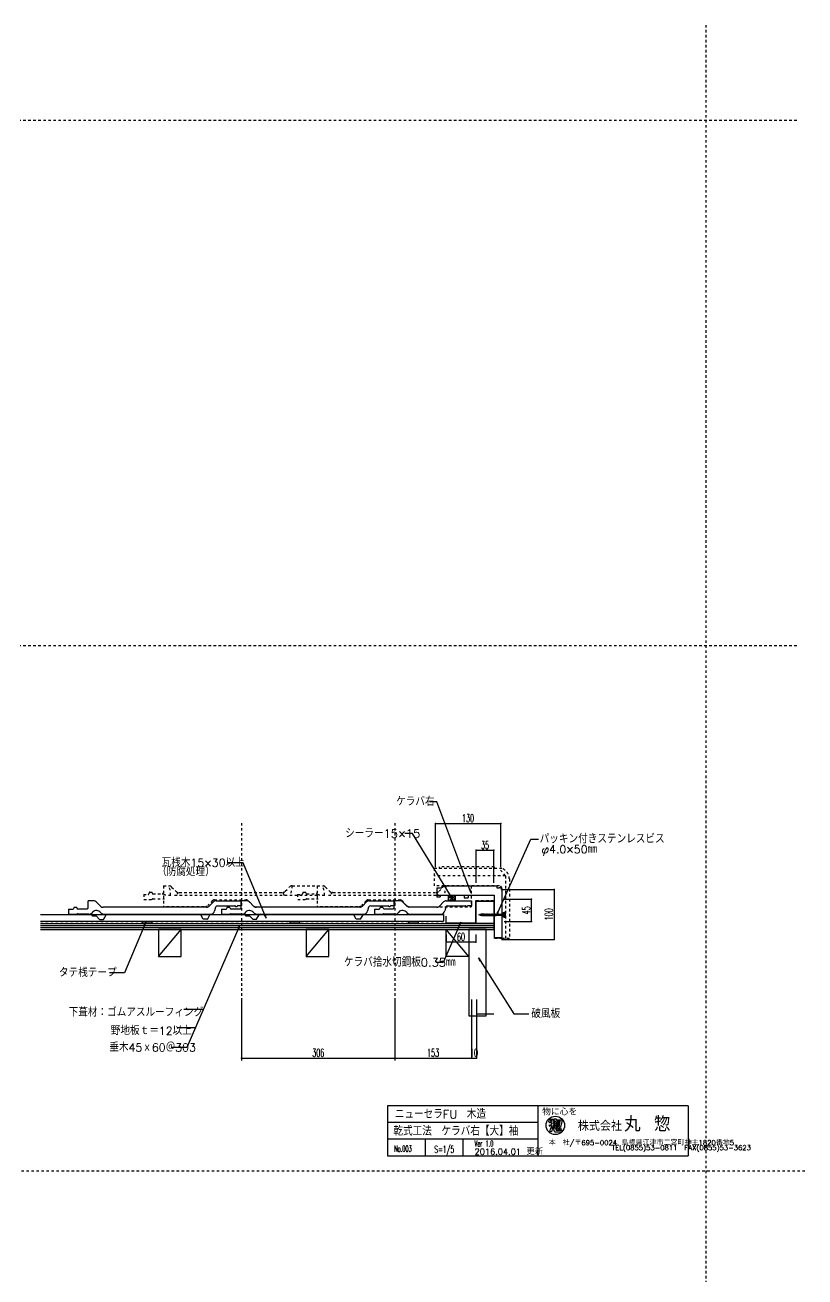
# Model space of a CAD drawing. Extents: x -1727 to 4652, y -2364 to 3340.
# Drawn here: x 3094 to 4652, y 838 to 3340 of the extents above; entities that cross this region are included whole.
import ezdxf

# ---------------------------------------------------------------- set-up
doc = ezdxf.new("R2010")
doc.units = 0
doc.header["$LTSCALE"] = 5
doc.linetypes.add('DOT', pattern=[2, 1, -1])
for name, color, linetype in [('0-0', 7, 'CONTINUOUS'), ('0-1', 7, 'CONTINUOUS'), ('0-2', 7, 'CONTINUOUS'), ('0-3', 7, 'CONTINUOUS'), ('0-4', 7, 'CONTINUOUS'), ('0-A', 7, 'CONTINUOUS'), ('0-F', 7, 'CONTINUOUS')]:
    doc.layers.add(name, color=color, linetype=linetype)
doc.styles.get("Standard").update_dxf_attribs({"font": 'txt.shx', "bigfont": 'extfont.shx'})

# ---------------------------------------------------------------- blocks, each defined once
blk = doc.blocks.new('H2')
at = {"layer": '0-1', "color": 7, "linetype": 'CONTINUOUS'}
for p, q in [((3939.0411, 1593.9342), (3946.1122, 1601.0053)), ((3949.318, 1590.7284), (3939.0411, 1601.0053)), ((3942.247, 1590.7284), (3939.0411, 1593.9342)), ((3942.9063, 1590.7284), (3953.1833, 1601.0053)), ((3954.0411, 1593.0764), (3946.1122, 1601.0053)), ((3949.9774, 1590.7284), (3954.0411, 1594.7921)), ((3954.0411, 1600.1474), (3953.1833, 1601.0053))]:
    blk.add_line(p, q, dxfattribs=at)

msp = doc.modelspace()

# ---------------------------------------------------------------- linework, layer by layer
at = {"layer": '0-0', "color": 7, "linetype": 'CONTINUOUS'}
for p, q in [((3818.494, 1180.3427), (3818.494, 1080.3427)), ((4418.494, 1180.3427), (3818.494, 1180.3427)), ((4118.494, 1180.3427), (4118.494, 1080.3427)), ((4418.494, 1180.3427), (4418.494, 1080.3427)), ((4140.1928, 1148.3051), (4141.6706, 1154.1209)), ((4141.6706, 1154.1209), (4145.0144, 1154.1209)), ((4144.0305, 1149.2847), (4145.0144, 1154.1209)), ((4145.848, 1154.1209), (4149.7092, 1154.1209)), ((4145.848, 1154.1209), (4145.848, 1149.2847)), ((4149.7092, 1149.2847), (4149.7092, 1154.1209)), ((4151.0739, 1154.2594), (4150.3422, 1150.6628)), ((4151.0739, 1154.2594), (4155.3013, 1154.2594)), ((4155.3013, 1154.2594), (4154.961, 1152.5869)), ((4154.961, 1152.5869), (4166.1117, 1152.5869)), ((4166.753, 1151.5032), (4164.0101, 1138.0206)), ((4118.494, 1147.0093), (3818.494, 1147.0093)), ((4140.1928, 1148.3051), (4141.4886, 1147.0226)), ((4141.1415, 1142.0613), (4145.848, 1143.263)), ((4141.1415, 1142.0613), (4141.1415, 1139.8755)), ((4141.1415, 1139.8755), (4145.848, 1141.0772)), ((4141.4886, 1147.0226), (4145.848, 1147.0226)), ((4143.4608, 1136.5179), (4141.6265, 1128.7787)), ((4146.0364, 1128.7787), (4141.6265, 1128.7787)), ((4143.4608, 1136.5179), (4147.8707, 1136.5179)), ((4144.0305, 1149.2847), (4145.848, 1149.2847)), ((4145.614, 1137.6186), (4149.7092, 1137.6186)), ((4145.848, 1147.0226), (4145.848, 1143.263)), ((4145.848, 1141.0772), (4145.848, 1137.5406)), ((4147.8707, 1136.5179), (4146.0364, 1128.7787)), ((4149.4024, 1136.5179), (4153.5004, 1136.5179)), ((4149.4024, 1136.5179), (4151.3147, 1129.8227)), ((4149.7092, 1149.2847), (4151.525, 1149.2847)), ((4149.7092, 1147.0226), (4151.525, 1147.0226)), ((4149.7092, 1144.2488), (4149.7092, 1147.0226)), ((4149.7092, 1144.2488), (4151.2924, 1144.6531)), ((4149.7092, 1142.063), (4150.9684, 1142.3845)), ((4149.7092, 1137.6186), (4149.7092, 1142.063)), ((4150.3422, 1150.6628), (4153.4007, 1150.6628)), ((4153.4007, 1150.6628), (4150.8288, 1138.0206)), ((4150.8288, 1138.0206), (4153.902, 1138.0206)), ((4151.2924, 1144.6531), (4150.9684, 1142.3845)), ((4151.525, 1149.2847), (4151.525, 1147.0226)), ((4153.5004, 1136.5179), (4154.9773, 1131.8024)), ((4156.4739, 1150.6628), (4153.902, 1138.0206)), ((4153.966, 1128.5987), (4166.3276, 1128.5987)), ((4154.9773, 1131.8024), (4165.9892, 1131.8024)), ((4155.0645, 1136.5179), (4158.6511, 1136.5179)), ((4155.0645, 1136.5179), (4156.3271, 1132.4863)), ((4158.159, 1150.6628), (4155.5871, 1138.0206)), ((4155.5871, 1138.0206), (4158.4335, 1138.0206)), ((4156.3271, 1132.4863), (4159.9138, 1132.4863)), ((4156.4739, 1150.6628), (4158.159, 1150.6628)), ((4161.0054, 1150.6628), (4158.4335, 1138.0206)), ((4158.6511, 1136.5179), (4159.9138, 1132.4863)), ((4162.7063, 1150.6628), (4160.1344, 1138.0206)), ((4160.1344, 1138.0206), (4164.0101, 1138.0206)), ((4160.4347, 1136.5179), (4163.8814, 1136.5179)), ((4160.4347, 1136.5179), (4161.6974, 1132.4863)), ((4161.0054, 1150.6628), (4162.7063, 1150.6628)), ((4161.6974, 1132.4863), (4165.1441, 1132.4863)), ((4163.8814, 1136.5179), (4165.1441, 1132.4863)), ((4165.9892, 1131.8024), (4166.3276, 1128.5987)), ((4118.494, 1113.676), (3818.494, 1113.676)), ((3893.494, 1113.676), (3893.494, 1080.3427)), ((3968.494, 1113.676), (3968.494, 1080.3427)), ((3818.494, 1080.3427), (4418.494, 1080.3427))]:
    msp.add_line(p, q, dxfattribs=at)
msp.add_circle((4153.3491, 1141.3979), 18.4473, dxfattribs=at)
for centre, radius, start, end in [((4165.2195, 1151.3273), 1.5436, 6.5455, 54.6882), ((4153.6165, 1131.3252), 2.7488, 213.1353, 277.3045)]:
    msp.add_arc(centre, radius, start, end, dxfattribs=at)
at = {"layer": '0-0', "color": 7}
for p in [(4455, 3150), (4455, 2100), (4455, 2100), (4455, 1050)]:
    msp.add_point(p, dxfattribs=at)
at = {"layer": '0-1', "color": 7, "linetype": 'CONTINUOUS'}
for p, q in [((3954.0411, 1601.0053), (3939.0411, 1601.0053)), ((3939.0411, 1601.0053), (3939.0411, 1590.7284)), ((3939.0411, 1590.7284), (3954.0411, 1590.7284)), ((3954.0411, 1590.7284), (3954.0411, 1601.0053))]:
    msp.add_line(p, q, dxfattribs=at)
at = {"layer": '0-1', "color": 6, "linetype": 'CONTINUOUS'}
for p, q in [((3994.1462, 1585.4504), (3994.4462, 1585.4504)), ((3994.1462, 1585.4504), (3994.1462, 1545.7504)), ((3994.4462, 1585.4504), (3994.4462, 1545.4504)), ((3934.4462, 1559.4504), (3934.7462, 1559.4504)), ((3934.4462, 1559.4504), (3934.4462, 1545.4504)), ((3934.7462, 1559.4504), (3934.7462, 1545.7504)), ((3994.4462, 1545.4504), (3934.4462, 1545.4504)), ((3994.1462, 1545.7504), (3934.7462, 1545.7504))]:
    msp.add_line(p, q, dxfattribs=at)
at = {"layer": '0-1', "color": 7, "linetype": 'DOT'}
for p, q in [((3994.7646, 1546.0234), (3994.7646, 1590.6608)), ((3995.2779, 1590.5322), (4031.1044, 1590.5322)), ((4031.1044, 1590.7249), (4031.1044, 1545.5763)), ((3125.3095, 1545.5009), (3995.688, 1545.5009))]:
    msp.add_line(p, q, dxfattribs=at)
at = {"layer": '0-1', "color": 3, "linetype": 'CONTINUOUS'}
for p, q in [((3125.3095, 1562.888), (3930.2535, 1562.888)), ((3930.2535, 1562.888), (3930.2535, 1549.2192)), ((3125.3095, 1549.2192), (3930.2535, 1549.2192))]:
    msp.add_line(p, q, dxfattribs=at)
at = {"layer": '0-1', "color": 4, "linetype": 'DOT'}
for p, q in [((4000.7481, 1562.2766), (4002.6831, 1562.9765)), ((4003.5282, 1561.2665), (4000.7481, 1562.2766)), ((4000.7481, 1562.2766), (4001.2623, 1561.9064)), ((4001.2623, 1561.9064), (4001.5893, 1561.9664)), ((4002.6831, 1562.9765), (4003.1841, 1563.3965)), ((4003.4871, 1561.3364), (4002.6831, 1562.9765)), ((4003.1841, 1563.3965), (4003.2681, 1563.4364)), ((4003.8861, 1560.6464), (4003.1841, 1563.3965)), ((4003.4571, 1563.2666), (4003.2681, 1563.4364)), ((4003.4571, 1563.2666), (4004.4213, 1563.6164)), ((4004.2233, 1561.0064), (4003.4571, 1563.2666)), ((4003.8861, 1560.6464), (4003.4871, 1561.3364)), ((4003.9911, 1560.5966), (4003.8861, 1560.6464)), ((4003.9911, 1560.5966), (4004.2233, 1561.0064)), ((4004.6013, 1560.8765), (4004.2233, 1561.0064)), ((4004.7021, 1564.0964), (4004.4201, 1563.6164)), ((4004.4213, 1563.6164), (4005.1632, 1560.8165)), ((4005.4443, 1560.3266), (4004.6961, 1564.0865)), ((4004.6961, 1564.0865), (4004.7942, 1564.0865)), ((4005.0483, 1563.7364), (4004.7942, 1564.0865)), ((4005.1632, 1560.8165), (4004.9433, 1560.8165)), ((4005.0483, 1563.7364), (4005.9381, 1563.7364)), ((4005.8232, 1560.8165), (4005.0483, 1563.7364)), ((4005.4443, 1560.3266), (4005.1611, 1560.8165)), ((4005.5421, 1560.3266), (4005.4443, 1560.3266)), ((4005.5421, 1560.3266), (4005.8232, 1560.8165)), ((4005.8232, 1560.8165), (4006.7133, 1560.8165)), ((4006.2192, 1564.2266), (4005.9372, 1563.7364)), ((4005.9381, 1563.7364), (4006.7133, 1560.8165)), ((4006.2192, 1564.2266), (4006.3173, 1564.2266)), ((4006.2192, 1564.2266), (4006.9941, 1560.3266)), ((4006.3173, 1564.2266), (4006.6002, 1563.7364)), ((4007.4882, 1563.7364), (4006.5981, 1563.7364)), ((4006.5981, 1563.7364), (4007.3733, 1560.8165)), ((4006.9941, 1560.3266), (4006.7112, 1560.8165)), ((4007.0922, 1560.3266), (4006.9941, 1560.3266)), ((4007.0922, 1560.3266), (4007.3742, 1560.8165)), ((4007.3733, 1560.8165), (4008.2631, 1560.8165)), ((4007.7693, 1564.2266), (4007.4873, 1563.7364)), ((4007.4882, 1563.7364), (4008.2631, 1560.8165)), ((4008.5442, 1560.3266), (4007.7693, 1564.2266)), ((4007.7693, 1564.2266), (4007.8671, 1564.2266)), ((4007.8671, 1564.2266), (4008.1503, 1563.7364)), ((4008.9231, 1560.8165), (4008.1482, 1563.7364)), ((4009.0383, 1563.7364), (4008.1482, 1563.7364)), ((4008.5442, 1560.3266), (4008.2613, 1560.8165)), ((4008.6423, 1560.3266), (4008.5442, 1560.3266)), ((4008.6423, 1560.3266), (4008.9243, 1560.8165)), ((4008.9231, 1560.8165), (4009.8132, 1560.8165)), ((4009.3203, 1564.2266), (4009.0383, 1563.7364)), ((4009.0383, 1563.7364), (4009.8132, 1560.8165)), ((4009.3203, 1564.2266), (4009.4172, 1564.2266)), ((4010.0952, 1560.3266), (4009.3203, 1564.2266)), ((4009.4172, 1564.2266), (4009.7001, 1563.7364)), ((4009.6992, 1563.7364), (4010.5881, 1563.7364)), ((4010.4741, 1560.8165), (4009.6992, 1563.7364)), ((4010.0952, 1560.3266), (4009.8111, 1560.8165)), ((4010.1921, 1560.3266), (4010.0952, 1560.3266)), ((4010.1921, 1560.3266), (4010.4741, 1560.8165)), ((4010.4741, 1560.8165), (4011.3633, 1560.8165)), ((4010.8701, 1564.2266), (4010.5881, 1563.7364)), ((4010.5881, 1563.7364), (4011.3633, 1560.8165)), ((4010.8701, 1564.2266), (4010.9673, 1564.2266)), ((4010.8701, 1564.2266), (4011.6453, 1560.3266)), ((4010.9673, 1564.2266), (4011.2493, 1563.7364)), ((4011.2493, 1563.7364), (4012.1391, 1563.7364)), ((4012.0242, 1560.8165), (4011.2493, 1563.7364)), ((4011.6453, 1560.3266), (4011.3633, 1560.8165)), ((4011.7422, 1560.3266), (4011.6453, 1560.3266)), ((4012.0242, 1560.8165), (4011.7422, 1560.3266)), ((4012.0239, 1560.8165), (4012.914, 1560.8165)), ((4012.4199, 1564.2266), (4012.1391, 1563.7364)), ((4012.1391, 1563.7364), (4012.914, 1560.8165)), ((4012.4199, 1564.2266), (4013.196, 1560.3266)), ((4012.4199, 1564.2266), (4012.518, 1564.2266)), ((4012.518, 1564.2266), (4012.7991, 1563.7364)), ((4013.5749, 1560.8165), (4012.7991, 1563.7364)), ((4012.7991, 1563.7364), (4013.6889, 1563.7364)), ((4013.196, 1560.3266), (4012.914, 1560.8165)), ((4013.2929, 1560.3266), (4013.196, 1560.3266)), ((4013.5749, 1560.8165), (4013.2929, 1560.3266)), ((4013.5749, 1560.8165), (4014.4641, 1560.8165)), ((4013.9709, 1564.2266), (4013.6889, 1563.7364)), ((4013.6889, 1563.7364), (4014.4641, 1560.8165)), ((4013.9709, 1564.2266), (4014.7461, 1560.3266)), ((4013.9709, 1564.2266), (4014.0681, 1564.2266)), ((4014.0681, 1564.2266), (4014.3501, 1563.7364)), ((4015.125, 1560.8165), (4014.3501, 1563.7364)), ((4014.3501, 1563.7364), (4015.239, 1563.7364)), ((4014.7461, 1560.3266), (4014.4641, 1560.8165)), ((4014.843, 1560.3266), (4014.7461, 1560.3266)), ((4015.125, 1560.8165), (4014.843, 1560.3266)), ((4015.125, 1560.8063), (4016.0148, 1560.8063)), ((4015.521, 1564.2266), (4015.239, 1563.7364)), ((4015.239, 1563.7364), (4016.0151, 1560.8165)), ((4015.2401, 1563.7364), (4015.9779, 1560.9464)), ((4015.521, 1564.2266), (4016.2959, 1560.3266)), ((4015.521, 1564.2266), (4015.6179, 1564.2266)), ((4015.6179, 1564.2266), (4015.8999, 1563.7364)), ((4015.6298, 1563.7364), (4016.5199, 1563.7364)), ((4015.6298, 1563.7364), (4016.5199, 1563.7364)), ((4016.6748, 1560.8063), (4015.8999, 1563.7364)), ((4016.2959, 1560.3266), (4016.0139, 1560.8066)), ((4016.3931, 1560.3266), (4016.2959, 1560.3266)), ((4016.6748, 1560.8063), (4016.3928, 1560.3263)), ((4016.8019, 1564.2263), (4016.5199, 1563.7364)), ((4016.5199, 1563.7364), (4017.2948, 1560.8063)), ((4016.6748, 1560.8063), (4017.2948, 1560.8063)), ((4016.8019, 1564.2263), (4016.8988, 1564.2263)), ((4016.8019, 1564.2263), (4017.5768, 1560.3263)), ((4016.8988, 1564.2263), (4017.1808, 1563.7364)), ((4017.1808, 1563.7364), (4018.0697, 1563.7364)), ((4017.9557, 1560.8063), (4017.1808, 1563.7364)), ((4017.5768, 1560.3263), (4017.2948, 1560.8063)), ((4017.6737, 1560.3263), (4017.5768, 1560.3263)), ((4017.9557, 1560.8063), (4017.6737, 1560.3263)), ((4017.9557, 1560.8063), (4018.8458, 1560.8063)), ((4018.3517, 1564.2263), (4018.0697, 1563.7364)), ((4018.0697, 1563.7364), (4018.8458, 1560.8063)), ((4018.3517, 1564.2263), (4018.4489, 1564.2263)), ((4018.3517, 1564.2263), (4019.1269, 1560.3263)), ((4018.4489, 1564.2263), (4018.7309, 1563.7364)), ((4018.7309, 1563.7364), (4019.6207, 1563.7364)), ((4019.5058, 1560.8063), (4018.7309, 1563.7364)), ((4019.1269, 1560.3263), (4018.8458, 1560.8063)), ((4019.2247, 1560.3263), (4019.1269, 1560.3263)), ((4019.5058, 1560.8063), (4019.2247, 1560.3263)), ((4019.5058, 1560.8063), (4020.3959, 1560.8063)), ((4019.9018, 1564.2263), (4019.6207, 1563.7364)), ((4019.6207, 1563.7364), (4020.3959, 1560.8063)), ((4019.9018, 1564.2263), (4019.9999, 1564.2263)), ((4019.9018, 1564.2263), (4020.6767, 1560.3263)), ((4019.9999, 1564.2263), (4020.2807, 1563.7364)), ((4020.2807, 1563.7364), (4021.1708, 1563.7364)), ((4021.0559, 1560.8063), (4020.2807, 1563.7364)), ((4020.2807, 1563.7364), (4021.1708, 1563.7364)), ((4020.2807, 1563.7364), (4021.1708, 1563.7364)), ((4021.0556, 1560.8068), (4020.2808, 1563.7364)), ((4020.6767, 1560.3263), (4020.3959, 1560.8063)), ((4020.7748, 1560.3263), (4020.6767, 1560.3263)), ((4021.0547, 1560.8066), (4020.7739, 1560.3266)), ((4021.0559, 1560.8063), (4020.7748, 1560.3263)), ((4021.0556, 1560.8063), (4021.9457, 1560.8063)), ((4021.4528, 1564.2263), (4021.1708, 1563.7364)), ((4021.1708, 1563.7364), (4021.9457, 1560.8063)), ((4021.4528, 1564.2263), (4021.5497, 1564.2263)), ((4021.4528, 1564.2263), (4022.2277, 1560.3263)), ((4021.5497, 1564.2263), (4021.8317, 1563.7364)), ((4021.8317, 1563.7364), (4022.7206, 1563.7364)), ((4022.6066, 1560.8063), (4021.8317, 1563.7364)), ((4022.2277, 1560.3263), (4021.9457, 1560.8063)), ((4022.3246, 1560.3263), (4022.2277, 1560.3263)), ((4022.6066, 1560.8063), (4022.3246, 1560.3263)), ((4022.6066, 1560.8063), (4023.4967, 1560.8063)), ((4023.0026, 1564.2263), (4022.7206, 1563.7364)), ((4022.7206, 1563.7364), (4023.4967, 1560.8063)), ((4023.0026, 1564.2263), (4023.0998, 1564.2263)), ((4023.0026, 1564.2263), (4023.7778, 1560.3263)), ((4023.0998, 1564.2263), (4023.3818, 1563.7364)), ((4023.3818, 1563.7364), (4024.2716, 1563.7364)), ((4024.1567, 1560.8063), (4023.3818, 1563.7364)), ((4023.7778, 1560.3263), (4023.4967, 1560.8063)), ((4023.8756, 1560.3263), (4023.7778, 1560.3263)), ((4024.1567, 1560.8063), (4023.8756, 1560.3263)), ((4024.1567, 1560.8063), (4025.0468, 1560.8063)), ((4024.5527, 1564.2263), (4024.2716, 1563.7364)), ((4024.2716, 1563.7364), (4025.0468, 1560.8063)), ((4024.5527, 1564.2263), (4024.6508, 1564.2263)), ((4024.5527, 1564.2263), (4025.3276, 1560.3263)), ((4024.6508, 1564.2263), (4024.9316, 1563.7364)), ((4024.9316, 1563.7364), (4025.8217, 1563.7364)), ((4025.7068, 1560.8063), (4024.9316, 1563.7364)), ((4024.9316, 1563.7364), (4025.8217, 1563.7364)), ((4024.9316, 1563.7364), (4025.8217, 1563.7364)), ((4025.7065, 1560.8068), (4024.9317, 1563.7364)), ((4025.3276, 1560.3263), (4025.0468, 1560.8063)), ((4025.4257, 1560.3263), (4025.3276, 1560.3263)), ((4025.7056, 1560.8066), (4025.4248, 1560.3266)), ((4025.7068, 1560.8063), (4025.4257, 1560.3263)), ((4025.7065, 1560.8063), (4026.5966, 1560.8063)), ((4026.1037, 1564.2263), (4025.8217, 1563.7364)), ((4025.8217, 1563.7364), (4026.5966, 1560.8063)), ((4026.1037, 1564.2263), (4026.8786, 1560.3263)), ((4026.1037, 1564.2263), (4026.2006, 1564.2263)), ((4026.2006, 1564.2263), (4026.4826, 1563.7364)), ((4027.2575, 1560.8063), (4026.4826, 1563.7364)), ((4026.4826, 1563.7364), (4027.3715, 1563.7364)), ((4026.8786, 1560.3263), (4026.5966, 1560.8063)), ((4026.9755, 1560.3263), (4026.8786, 1560.3263)), ((4027.2575, 1560.8063), (4026.9755, 1560.3263)), ((4027.2575, 1560.8063), (4028.1476, 1560.8063)), ((4027.6535, 1564.2263), (4027.3715, 1563.7364)), ((4027.3715, 1563.7364), (4028.1476, 1560.8063)), ((4027.6535, 1564.2263), (4028.4287, 1560.3263)), ((4027.6535, 1564.2263), (4027.7507, 1564.2263)), ((4027.7507, 1564.2263), (4028.0327, 1563.7364)), ((4028.8076, 1560.8063), (4028.0327, 1563.7364)), ((4028.0327, 1563.7364), (4028.9225, 1563.7364)), ((4028.4287, 1560.3263), (4028.1476, 1560.8063)), ((4028.5265, 1560.3263), (4028.4287, 1560.3263)), ((4028.8076, 1560.8063), (4028.5265, 1560.3263)), ((4028.8076, 1560.8063), (4029.6977, 1560.8063)), ((4029.2036, 1564.2263), (4028.9225, 1563.7364)), ((4028.9225, 1563.7364), (4029.6977, 1560.8063)), ((4029.2036, 1564.2263), (4029.9785, 1560.3263)), ((4029.2036, 1564.2263), (4029.3017, 1564.2263)), ((4029.3017, 1564.2263), (4029.5825, 1563.7364)), ((4030.3577, 1560.8063), (4029.5825, 1563.7364)), ((4029.5825, 1563.7364), (4030.4726, 1563.7364)), ((4029.9785, 1560.3263), (4029.6977, 1560.8063)), ((4030.0766, 1560.3263), (4029.9785, 1560.3263)), ((4030.3577, 1560.8063), (4030.0766, 1560.3263)), ((4030.3577, 1560.8063), (4031.2475, 1560.8063)), ((4030.7537, 1564.2263), (4030.4726, 1563.7364)), ((4030.4726, 1563.7364), (4031.2475, 1560.8063)), ((4030.7537, 1564.2263), (4030.8515, 1564.2263)), ((4030.7537, 1564.2263), (4031.5286, 1560.3263)), ((4030.8515, 1564.2263), (4031.1326, 1563.7364)), ((4031.1326, 1563.7364), (4032.0227, 1563.7364)), ((4031.9075, 1560.8063), (4031.1326, 1563.7364)), ((4031.5286, 1560.3263), (4031.2475, 1560.8063)), ((4031.6267, 1560.3263), (4031.5286, 1560.3263)), ((4031.9075, 1560.8063), (4031.6267, 1560.3263)), ((4031.9075, 1560.8063), (4032.7976, 1560.8063)), ((4032.3047, 1564.2263), (4032.0227, 1563.7364)), ((4032.0227, 1563.7364), (4032.7976, 1560.8063)), ((4032.3047, 1564.2263), (4033.0796, 1560.3263)), ((4032.3047, 1564.2263), (4032.4016, 1564.2263)), ((4032.4016, 1564.2263), (4032.6836, 1563.7364)), ((4033.4585, 1560.8063), (4032.6836, 1563.7364)), ((4032.6836, 1563.7364), (4033.5725, 1563.7364)), ((4033.0796, 1560.3263), (4032.7976, 1560.8063)), ((4033.1765, 1560.3263), (4033.0796, 1560.3263)), ((4033.4585, 1560.8063), (4033.1765, 1560.3263)), ((4033.4585, 1560.8063), (4034.3486, 1560.8063)), ((4033.8545, 1564.2263), (4033.5725, 1563.7364)), ((4033.5725, 1563.7364), (4034.3486, 1560.8063)), ((4033.8545, 1564.2263), (4034.6297, 1560.3263)), ((4033.8545, 1564.2263), (4033.9517, 1564.2263)), ((4033.9517, 1564.2263), (4034.2337, 1563.7364)), ((4035.0086, 1560.8063), (4034.2337, 1563.7364)), ((4034.6297, 1560.3263), (4034.3486, 1560.8063)), ((4034.7266, 1560.3263), (4034.6297, 1560.3263)), ((4035.0086, 1560.8063), (4034.7266, 1560.3263)), ((4034.7845, 1563.7364), (4035.0665, 1564.2263)), ((4034.7845, 1563.7364), (4035.3197, 1562.7164)), ((4035.0665, 1564.2263), (4035.3197, 1563.2063)), ((4035.0665, 1564.2263), (4035.1637, 1564.2263)), ((4035.1637, 1564.2263), (4035.4097, 1563.8063)), ((4035.3197, 1563.4364), (4035.4097, 1563.8063)), ((4035.3197, 1560.6764), (4035.3197, 1563.4364)), ((4035.4907, 1563.8765), (4035.4097, 1563.8063))]:
    msp.add_line(p, q, dxfattribs=at)
at = {"layer": '0-1', "color": 4, "linetype": 'CONTINUOUS'}
for p, q in [((4049.0858, 1560.8079), (4025.6399, 1560.8079)), ((4025.6987, 1563.7364), (4049.0315, 1563.7364)), ((4049.5316, 1567.0565), (4049.0315, 1566.0563)), ((4049.0315, 1558.2065), (4049.0315, 1566.0563)), ((4049.0315, 1563.7364), (4049.6897, 1563.7364)), ((4049.0315, 1560.8079), (4049.7077, 1560.8079)), ((4049.5316, 1557.2063), (4049.0315, 1558.2065)), ((4049.5316, 1557.2063), (4049.5316, 1567.0565)), ((4049.5316, 1567.0565), (4051.0316, 1567.0565)), ((4051.0316, 1557.2063), (4049.5316, 1557.2063)), ((4049.8475, 1563.7364), (4050.2636, 1563.7364)), ((4050.0236, 1560.8079), (4050.2636, 1560.8079)), ((4050.2636, 1563.7364), (4050.5507, 1563.8564)), ((4050.2636, 1560.8079), (4050.6536, 1560.6381)), ((4050.8447, 1563.9863), (4051.5317, 1564.2863)), ((4050.8735, 1560.5379), (4051.5317, 1560.258)), ((4051.0316, 1557.2063), (4051.0316, 1567.0565)), ((4051.5317, 1566.0563), (4051.0316, 1567.0565)), ((4051.5317, 1558.2065), (4051.0316, 1557.2063)), ((4051.5317, 1557.6365), (4051.5317, 1566.6365)), ((4052.2316, 1567.1363), (4052.0315, 1567.1363)), ((4052.2316, 1557.1364), (4052.0315, 1557.1364)), ((4053.1316, 1565.6363), (4052.7005, 1566.8063)), ((4053.1316, 1558.6364), (4052.7005, 1557.4664)), ((4052.7317, 1557.6365), (4052.7317, 1566.6365)), ((4053.1316, 1558.6364), (4053.1316, 1565.6363))]:
    msp.add_line(p, q, dxfattribs=at)
at = {"layer": '0-1', "color": 7, "linetype": 'CONTINUOUS'}
for points in [[(3328.4436, 1545.8837), (3348.4436, 1545.8837), (3348.4436, 1548.8837), (3328.4436, 1548.8837), (3328.4436, 1545.8837)], [(3623.417, 1545.8837), (3643.417, 1545.8837), (3643.417, 1548.8837), (3623.417, 1548.8837), (3623.417, 1545.8837)], [(3860.032, 1546.1173), (3880.032, 1546.1173), (3880.032, 1549.1173), (3860.032, 1549.1173), (3860.032, 1546.1173)]]:
    msp.add_lwpolyline(points, close=True, dxfattribs=at)
at = {"layer": '0-1', "color": 4, "linetype": 'DOT'}
msp.add_arc((4004.9433, 1561.8164), 0.9999, 250, 270, dxfattribs=at)
at = {"layer": '0-1', "color": 4, "linetype": 'CONTINUOUS'}
for centre, radius, start, end in [((4052.0315, 1566.6365), 0.5001, 90, 180), ((4052.0315, 1557.6365), 0.5001, 180, 270), ((4052.2316, 1566.6365), 0.5001, 0, 90), ((4052.2316, 1557.6365), 0.5001, 270, 360), ((4046.7755, 1562.1365), 7.2555, 331.158, 388.8416)]:
    msp.add_arc(centre, radius, start, end, dxfattribs=at)
at = {"layer": '0-2', "color": 2, "linetype": 'DOT'}
for p, q in [((3911.5872, 1655.0532), (3911.5872, 1620.0532)), ((4046.5872, 1655.0532), (3911.5872, 1655.0532)), ((3921.5872, 1658.0532), (3921.5872, 1655.0532)), ((4031.5872, 1658.0532), (3921.5872, 1658.0532)), ((4031.5872, 1658.0532), (4031.5872, 1655.0532)), ((4053.5872, 1640.0532), (4041.5872, 1655.0532)), ((4053.5872, 1640.0532), (3911.5872, 1640.0532)), ((4053.5872, 1640.0532), (4053.5872, 1515.0532)), ((4061.5872, 1634.1242), (4061.5872, 1515.0532)), ((3331.4487, 1603.0983), (3340.4533, 1603.0983)), ((3331.4487, 1603.0983), (3331.4487, 1593.2134)), ((3342.1922, 1606.4177), (3341.5066, 1603.991)), ((3343.3207, 1607.2021), (3346.9296, 1607.2021)), ((3348.0425, 1606.4177), (3348.4353, 1605.0469)), ((3349.6314, 1604.0538), (3369.1248, 1604.0538)), ((3370.7977, 1620.1193), (3381.4131, 1620.1193)), ((3370.7977, 1620.1193), (3370.7977, 1578.2732)), ((3387.0493, 1617.7733), (3394.5267, 1610.244)), ((3402.062, 1607.0247), (3608.2364, 1607.0247)), ((3614.0581, 1609.4876), (3622.4017, 1617.908)), ((3627.7809, 1620.1235), (3677.9648, 1620.1235)), ((3638.6157, 1603.0983), (3638.6157, 1593.2134)), ((3638.6157, 1603.0983), (3647.6204, 1603.0983)), ((3649.3592, 1606.4177), (3648.6736, 1603.991)), ((3650.4878, 1607.2021), (3654.0966, 1607.2021)), ((3655.2095, 1606.4177), (3655.6023, 1605.0469)), ((3656.7984, 1604.0538), (3676.2919, 1604.0538)), ((3677.9648, 1620.1193), (3677.9648, 1578.2732)), ((3677.9648, 1620.1193), (3688.5801, 1620.1193)), ((3677.9648, 1620.1193), (3677.9648, 1578.2732)), ((3694.2163, 1617.7733), (3701.6937, 1610.244)), ((3709.229, 1607.0247), (3915.4034, 1607.0247)), ((4041.5872, 1620.0532), (3911.5872, 1620.0532)), ((3921.2252, 1609.4876), (3929.5688, 1617.908)), ((3934.9479, 1620.1235), (3985.1318, 1620.1235)), ((3985.1318, 1620.1193), (3985.1318, 1578.2732)), ((4046.5872, 1615.0532), (4046.5872, 1515.0532)), ((3331.6227, 1593.1271), (3347.2679, 1593.1271)), ((3349.2683, 1594.0298), (3371.7773, 1594.0298)), ((3451.7871, 1578.2732), (3370.7977, 1578.2732)), ((3678.0484, 1600.8334), (3389.8729, 1600.8334)), ((3468.8881, 1590.5356), (3459.3008, 1580.9483)), ((3472.4624, 1592.0161), (3535.3647, 1592.0161)), ((3539.4328, 1590.5356), (3549.5988, 1580.3696)), ((3555.6754, 1578.2732), (3677.9648, 1578.2732)), ((3638.7898, 1593.1271), (3654.435, 1593.1271)), ((3656.4353, 1594.0298), (3678.9443, 1594.0298)), ((3758.9542, 1578.2732), (3677.9648, 1578.2732)), ((3985.2154, 1600.8334), (3697.0399, 1600.8334)), ((3776.0551, 1590.5356), (3766.4678, 1580.9483)), ((3779.6294, 1592.0161), (3842.5317, 1592.0161)), ((3846.5998, 1590.5356), (3856.7658, 1580.3696)), ((3862.8425, 1578.2732), (3985.1318, 1578.2732)), ((4031.5872, 1520.0532), (4031.5872, 1515.0532)), ((4047.6202, 1515.0532), (4031.5872, 1515.0532)), ((4061.5872, 1515.0532), (4047.6202, 1515.0532))]:
    msp.add_line(p, q, dxfattribs=at)
at = {"layer": '0-2', "color": 2, "linetype": 'CONTINUOUS'}
for p, q in [((3916.4863, 1616.3374), (3916.4863, 1598.3374)), ((3916.4863, 1616.3374), (3926.4863, 1616.3374)), ((3916.4863, 1601.3374), (4031.4863, 1601.3374)), ((3923.4863, 1601.3374), (3923.4863, 1598.3374)), ((3926.4863, 1619.3374), (3926.4863, 1616.3374)), ((4036.4863, 1619.3374), (3926.4863, 1619.3374)), ((3971.4863, 1601.3374), (3971.4863, 1596.3374)), ((3979.4863, 1601.3374), (3979.4863, 1596.3374)), ((4031.4863, 1601.3374), (4031.4863, 1516.3374)), ((4036.4863, 1619.3374), (4036.4863, 1616.3374)), ((4036.4863, 1616.3374), (4041.4863, 1616.3374)), ((4046.4863, 1611.3374), (4046.4863, 1516.3374)), ((3191.5893, 1576.5603), (3190.9037, 1574.1335)), ((3192.7179, 1577.3447), (3196.3267, 1577.3447)), ((3197.4396, 1576.5603), (3197.8324, 1575.1895)), ((3232.05, 1590.2619), (3220.1949, 1590.2619)), ((3220.1949, 1576.8997), (3220.1949, 1590.2619)), ((3235.9373, 1588.5305), (3245.4328, 1579.0794)), ((3456.8175, 1577.2686), (3250.4166, 1577.2686)), ((3470.4213, 1587.907), (3462.1858, 1579.6144)), ((3474.7439, 1577.3727), (3472.6967, 1570.0012)), ((3475.7616, 1590.3395), (3526.0059, 1590.3395)), ((3478.9277, 1580.3125), (3513.4941, 1580.3125)), ((3497.4004, 1576.6379), (3496.7147, 1574.2111)), ((3498.5289, 1577.4222), (3502.1378, 1577.4222)), ((3503.2506, 1576.6379), (3503.6435, 1575.267)), ((3514.2821, 1579.8026), (3514.4858, 1579.1176)), ((3516.9233, 1578.3546), (3515.4935, 1578.3546)), ((3518.0548, 1579.7378), (3517.8782, 1579.1176)), ((3526.0716, 1580.3298), (3518.5465, 1580.3298)), ((3526.0059, 1576.9773), (3526.0059, 1590.3395)), ((3537.861, 1590.3395), (3526.0059, 1590.3395)), ((3526.0716, 1590.2409), (3526.0716, 1580.3298)), ((3541.7483, 1588.608), (3551.2438, 1579.157)), ((3762.6286, 1577.3461), (3556.2276, 1577.3461)), ((3776.2324, 1587.9845), (3767.9968, 1579.6919)), ((3780.5549, 1577.4502), (3778.5078, 1570.0787)), ((3781.5727, 1590.417), (3831.817, 1590.417)), ((3784.7388, 1580.39), (3819.3051, 1580.39)), ((3803.2264, 1576.7242), (3802.5407, 1574.2974)), ((3804.3549, 1577.5086), (3807.9638, 1577.5086)), ((3809.0766, 1576.7242), (3809.4694, 1575.3533)), ((3820.0932, 1579.8802), (3820.2968, 1579.1952)), ((3822.7343, 1578.4321), (3821.3045, 1578.4321)), ((3823.8659, 1579.8154), (3823.6892, 1579.1952)), ((3831.8827, 1580.4073), (3824.3576, 1580.4073)), ((3831.8319, 1577.0636), (3831.8319, 1590.4258)), ((3843.687, 1590.4258), (3831.8319, 1590.4258)), ((3831.8827, 1590.3184), (3831.8827, 1580.4073)), ((3847.5743, 1588.6943), (3857.0698, 1579.2433)), ((3916.7448, 1577.4324), (3862.0536, 1577.4324)), ((3916.4863, 1598.3374), (3923.4863, 1598.3374)), ((3930.3486, 1588.0708), (3922.113, 1579.7782)), ((3934.6712, 1577.5365), (3932.624, 1570.165)), ((3935.6889, 1590.5033), (3985.9332, 1590.5033)), ((3938.855, 1580.4763), (3973.4213, 1580.4763)), ((3971.4863, 1596.3374), (3979.4863, 1596.3374)), ((3974.2094, 1579.9665), (3974.413, 1579.2815)), ((3976.8505, 1578.5184), (3975.4208, 1578.5184)), ((3977.9821, 1579.9017), (3977.8055, 1579.2815)), ((3985.9989, 1580.4936), (3978.4738, 1580.4936)), ((3985.9989, 1590.4047), (3985.9989, 1580.4936)), ((3180.8458, 1573.2408), (3189.8505, 1573.2408)), ((3180.8458, 1573.2408), (3180.8458, 1563.356)), ((3181.0198, 1563.2697), (3196.6651, 1563.2697)), ((3198.6654, 1564.1724), (3221.1744, 1564.1724)), ((3199.0285, 1574.1964), (3218.522, 1574.1964)), ((3227.8978, 1561.1224), (3226.505, 1565.3367)), ((3229.11, 1560.3443), (3236.528, 1560.3443)), ((3243.0732, 1553.1719), (3236.528, 1560.3443)), ((3243.0732, 1553.1719), (3251.0309, 1553.1719)), ((3243.5211, 1568.122), (3246.0948, 1565.6226)), ((3251.0309, 1553.1719), (3256.2998, 1562.204)), ((3251.7754, 1563.2697), (3465.1576, 1563.2697)), ((3449.6985, 1553.2564), (3444.5762, 1563.3493)), ((3458.5236, 1553.2564), (3449.6985, 1553.2564)), ((3458.4764, 1553.1745), (3463.6372, 1562.115)), ((3486.6569, 1573.3184), (3486.6569, 1563.4335)), ((3486.6569, 1573.3184), (3495.6615, 1573.3184)), ((3486.8309, 1563.3472), (3502.4761, 1563.3472)), ((3504.4764, 1564.2499), (3526.9855, 1564.2499)), ((3504.8396, 1574.2739), (3524.333, 1574.2739)), ((3533.7089, 1561.2), (3532.3161, 1565.4143)), ((3534.9211, 1560.4219), (3542.3391, 1560.4219)), ((3548.8842, 1553.2494), (3542.3391, 1560.4219)), ((3548.8842, 1553.2494), (3556.842, 1553.2494)), ((3549.3321, 1568.1995), (3551.9058, 1565.7002)), ((3556.842, 1553.2494), (3562.1109, 1562.2815)), ((3557.5865, 1563.3472), (3770.9687, 1563.3472)), ((3755.5095, 1553.3339), (3750.3872, 1563.4269)), ((3764.3347, 1553.3339), (3755.5095, 1553.3339)), ((3764.2874, 1553.2521), (3769.4483, 1562.1926)), ((3792.4828, 1573.4047), (3792.4828, 1563.5198)), ((3792.4828, 1573.4047), (3801.4875, 1573.4047)), ((3792.6569, 1563.4335), (3808.3021, 1563.4335)), ((3810.3024, 1564.3362), (3832.8114, 1564.3362)), ((3810.6655, 1574.3602), (3830.159, 1574.3602)), ((3855.1581, 1568.2858), (3857.7318, 1565.7865)), ((3863.4124, 1563.4335), (3925.0849, 1563.4335)), ((4031.4863, 1516.3374), (4046.4863, 1516.3374)), ((4046.4863, 1516.3374), (4031.4863, 1516.3374))]:
    msp.add_line(p, q, dxfattribs=at)
at = {"layer": '0-2', "color": 2, "linetype": 'DOT'}
for centre, radius, start, end in [((4038.5262, 1633.4362), 23.071, 1.708, 69.55), ((3340.232, 1604.4547), 1.3563, 279.3936, 340.0066), ((3343.4238, 1605.8538), 1.3545, 94.6967, 155.3956), ((3346.8109, 1605.8538), 1.3545, 24.6042, 85.3077), ((3349.7415, 1605.4033), 1.354, 195.2621, 265.3338), ((3368.0858, 1606.7614), 2.712, 275.6876, 359.911), ((3400.1499, 1798.9161), 198.2717, 261.4664, 266.2489), ((3381.4096, 1612.1676), 7.9517, 44.8267, 89.9753), ((3339.0431, 1602.1604), 46.0189, 358.8291, 382.9702), ((3401.0755, 1615.3058), 8.277, 217.7016, 266.9332), ((3404.5893, 1601.1402), 6.8857, 121.184, 184.005), ((3608.2863, 1615.0351), 8.0056, 271.0628, 316.1349), ((3602.0554, 1599.5493), 9.8322, 7.5048, 49.5469), ((3627.8688, 1612.2568), 7.8628, 90.4761, 134.0511), ((5786.5491, 1225.6422), 2194.5149, 169.6443, 170.1559), ((3647.399, 1604.4547), 1.3563, 279.3936, 340.0066), ((3650.5908, 1605.8538), 1.3545, 94.6967, 155.3956), ((3653.978, 1605.8538), 1.3545, 24.6042, 85.3077), ((3656.9086, 1605.4033), 1.354, 195.2621, 265.3338), ((3675.2528, 1606.7614), 2.712, 275.6876, 359.911), ((3707.3169, 1798.9161), 198.2717, 261.4664, 266.2489), ((3688.5767, 1612.1676), 7.9517, 44.8267, 89.9753), ((3646.2102, 1602.1604), 46.0189, 358.8291, 382.9702), ((3708.2425, 1615.3058), 8.277, 217.7016, 266.9332), ((3711.7563, 1601.1402), 6.8857, 121.184, 184.005), ((3915.4534, 1615.0351), 8.0056, 271.0628, 316.1349), ((3909.2225, 1599.5493), 9.8322, 7.5048, 49.5469), ((3935.0358, 1612.2568), 7.8628, 90.4761, 134.0511), ((6093.7162, 1225.6422), 2194.5149, 169.6443, 170.1559), ((4041.5872, 1615.0532), 5, 0, 90), ((3347.2313, 1594.5178), 1.3912, 270.5608, 317.5045), ((3349.2854, 1592.6305), 1.3994, 90.7027, 137.3587), ((3371.0086, 1592.3595), 1.6842, 39.6692, 80.9986), ((3452.4771, 1588.2306), 9.9797, 273.8263, 313.1375), ((3472.5866, 1586.6614), 5.3562, 91.3288, 133.6711), ((3535.7647, 1586.7859), 5.2455, 45.63, 94.3735), ((3555.6902, 1588.171), 9.8979, 232.0167, 269.9144), ((3654.3983, 1594.5178), 1.3912, 270.5608, 317.5045), ((3656.4525, 1592.6305), 1.3994, 90.7027, 137.3587), ((3678.1756, 1592.3595), 1.6842, 39.6692, 80.9986), ((3759.6442, 1588.2306), 9.9797, 273.8263, 313.1375), ((3779.7536, 1586.6614), 5.3562, 91.3288, 133.6711), ((3842.9317, 1586.7859), 5.2455, 45.63, 94.3735), ((3862.8573, 1588.171), 9.8979, 232.0167, 269.9144)]:
    msp.add_arc(centre, radius, start, end, dxfattribs=at)
at = {"layer": '0-2', "color": 2, "linetype": 'CONTINUOUS'}
for centre, radius, start, end in [((4041.4863, 1611.3374), 5, 0, 90), ((3192.8209, 1575.9964), 1.3545, 94.6967, 155.3956), ((3196.2081, 1575.9964), 1.3545, 24.6042, 85.3077), ((3217.4829, 1576.9039), 2.712, 275.6876, 359.911), ((3230.8836, 1582.4127), 7.9354, 47.6136, 81.5477), ((3250.4551, 1585.1383), 7.8698, 230.3435, 269.7193), ((3456.573, 1585.1228), 7.8561, 271.7835, 298.3869), ((3456.5004, 1585.2656), 8.0162, 298.3583, 315.1724), ((3476.158, 1582.3908), 7.9586, 92.8551, 136.1225), ((3479.3436, 1575.2735), 5.0561, 94.7176, 155.4691), ((3498.6319, 1576.0739), 1.3545, 94.6967, 155.3956), ((3502.0191, 1576.0739), 1.3545, 24.6042, 85.3077), ((3513.4576, 1579.4226), 0.9079, 24.7452, 87.6957), ((3515.5961, 1579.5268), 1.1833, 200.2286, 265.0267), ((3516.7754, 1579.5186), 1.1734, 277.237, 340.0187), ((3518.9036, 1579.4262), 0.9034, 94.6845, 157.8226), ((3523.2939, 1576.9815), 2.712, 275.6876, 359.911), ((3536.6947, 1582.4903), 7.9354, 47.6136, 81.5477), ((3556.2662, 1585.2158), 7.8698, 230.3435, 269.7193), ((3762.3841, 1585.2003), 7.8561, 271.7835, 298.3869), ((3762.3115, 1585.3431), 8.0162, 298.3583, 315.1724), ((3781.9691, 1582.4683), 7.9586, 92.8551, 136.1225), ((3785.1546, 1575.351), 5.0561, 94.7176, 155.4691), ((3804.4579, 1576.1602), 1.3545, 94.6967, 155.3956), ((3807.8451, 1576.1602), 1.3545, 24.6042, 85.3077), ((3819.2686, 1579.5001), 0.9079, 24.7452, 87.6957), ((3821.4071, 1579.6043), 1.1833, 200.2286, 265.0267), ((3822.5865, 1579.5961), 1.1734, 277.237, 340.0187), ((3824.7147, 1579.5037), 0.9034, 94.6845, 157.8226), ((3829.1199, 1577.0678), 2.712, 275.6876, 359.911), ((3842.5206, 1582.5766), 7.9354, 47.6136, 81.5477), ((3862.0922, 1585.3021), 7.8698, 230.3435, 269.7193), ((3916.5003, 1585.2866), 7.8561, 271.7835, 298.3869), ((3916.4277, 1585.4294), 8.0162, 298.3583, 315.1724), ((3936.0853, 1582.5546), 7.9586, 92.8551, 136.1225), ((3939.2709, 1575.4373), 5.0561, 94.7176, 155.4691), ((3973.3848, 1579.5864), 0.9079, 24.7452, 87.6957), ((3975.5233, 1579.6906), 1.1833, 200.2286, 265.0267), ((3976.7027, 1579.6824), 1.1734, 277.237, 340.0187), ((3978.8309, 1579.59), 0.9034, 94.6845, 157.8226), ((3189.6291, 1574.5973), 1.3563, 279.3936, 340.0066), ((3196.6284, 1564.6604), 1.3912, 270.5608, 317.5045), ((3198.6826, 1562.7731), 1.3994, 90.7027, 137.3587), ((3199.1387, 1575.5459), 1.354, 195.2621, 265.3338), ((3220.4057, 1562.5021), 1.6842, 39.6692, 80.9986), ((3223.145, 1566.779), 3.5119, 245.7412, 275.1431), ((3223.1903, 1568.3089), 5.0383, 274.6278, 328.4766), ((3235.6555, 1561.334), 9.2519, 92.9199, 152.02), ((3229.1124, 1561.728), 1.3571, 206.5019, 269.9002), ((3236.4238, 1559.3894), 11.2529, 50.8982, 96.3246), ((3251.7779, 1571.3096), 8.0399, 225.0191, 269.982), ((3258.4522, 1560.551), 2.7139, 90.0708, 142.4764), ((3464.7654, 1561.3599), 1.3576, 90.085, 146.2039), ((3464.7213, 1571.3676), 8.0916, 273.0906, 350.2777), ((3495.4401, 1574.6748), 1.3563, 279.3936, 340.0066), ((3502.4394, 1564.7379), 1.3912, 270.5608, 317.5045), ((3504.4936, 1562.8506), 1.3994, 90.7027, 137.3587), ((3504.9497, 1575.6234), 1.354, 195.2621, 265.3338), ((3526.2167, 1562.5796), 1.6842, 39.6692, 80.9986), ((3528.9561, 1566.8566), 3.5119, 245.7412, 275.1431), ((3529.0013, 1568.3864), 5.0383, 274.6278, 328.4766), ((3541.4665, 1561.4115), 9.2519, 92.9199, 152.02), ((3534.9234, 1561.8056), 1.3571, 206.5019, 269.9002), ((3542.2349, 1559.4669), 11.2529, 50.8982, 96.3246), ((3557.589, 1571.3871), 8.0399, 225.0191, 269.982), ((3564.2632, 1560.6285), 2.7139, 90.0708, 142.4764), ((3770.5764, 1561.4375), 1.3576, 90.085, 146.2039), ((3770.5324, 1571.4452), 8.0916, 273.0906, 350.2777), ((3801.2661, 1574.7611), 1.3563, 279.3936, 340.0066), ((3808.2654, 1564.8242), 1.3912, 270.5608, 317.5045), ((3810.3196, 1562.9369), 1.3994, 90.7027, 137.3587), ((3810.7757, 1575.7097), 1.354, 195.2621, 265.3338), ((3832.0427, 1562.666), 1.6842, 39.6692, 80.9986), ((3834.782, 1566.9429), 3.5119, 245.7412, 275.1431), ((3834.8273, 1568.4727), 5.0383, 274.6278, 328.4766), ((3847.2925, 1561.4978), 9.2519, 92.9199, 152.02), ((3848.0608, 1559.5532), 11.2529, 50.8982, 96.3246), ((3863.415, 1571.4734), 8.0399, 225.0191, 269.982), ((3924.6486, 1571.5315), 8.0916, 273.0906, 350.2777)]:
    msp.add_arc(centre, radius, start, end, dxfattribs=at)
at = {"layer": '0-3', "color": 7, "linetype": 'CONTINUOUS'}
for p, q in [((3914.0883, 1744.9114), (4044.3852, 1744.9114)), ((3914.0883, 1657.7186), (3914.0883, 1744.9114)), ((4044.3852, 1657.7186), (4044.3852, 1744.9114)), ((3995.5479, 1691.25), (4030.688, 1691.25)), ((3995.5479, 1626.3132), (3995.5479, 1691.25)), ((4030.688, 1626.3132), (4030.688, 1691.25)), ((4045.6133, 1613.0757), (4150.9291, 1613.0757)), ((4150.9291, 1613.0757), (4150.9291, 1513.1091)), ((4051.5579, 1593.6681), (4105.719, 1593.6681)), ((4105.719, 1548.6681), (4105.719, 1593.6681)), ((4051.5579, 1548.6681), (4105.719, 1548.6681)), ((3935.1649, 1522.8975), (3935.1649, 1507.7022)), ((3994.8649, 1507.7022), (3935.1649, 1507.7022)), ((3994.8649, 1522.8975), (3994.8649, 1507.7022)), ((4045.6133, 1513.1091), (4150.9291, 1513.1091)), ((3526.8347, 1393.285), (3526.8347, 1276.0389)), ((3832.8347, 1393.285), (3832.8347, 1276.0389)), ((3985.8347, 1393.285), (3985.8347, 1276.0389)), ((3995.8347, 1393.285), (3995.8347, 1276.0389)), ((3450.1768, 1373.1631), (3411.4986, 1373.1631)), ((3435.7453, 1336.3989), (3397.9163, 1336.3989)), ((3526.8347, 1276.0389), (3832.8347, 1276.0389)), ((3832.8347, 1276.0389), (3985.8347, 1276.0389)), ((3985.8347, 1276.0389), (3995.8347, 1276.0389))]:
    msp.add_line(p, q, dxfattribs=at)
for points in [[(3984.8427, 1606.9292), (3916.9518, 1788.295), (3901.9518, 1788.295)], [(3949.2032, 1592.4765), (3867.9938, 1724.6779), (3852.9938, 1724.6779)], [(4035.6388, 1560.835), (4104.6495, 1713.6974), (4119.6495, 1713.6974)], [(3576.0507, 1555.4937), (3530.1002, 1666.1927), (3500.1002, 1666.1927)], [(3981.0428, 1613.515), (3984.8427, 1606.9292), (3983.3841, 1614.3914)], [(3944.2125, 1598.2128), (3949.2032, 1592.4765), (3946.3427, 1599.5214)], [(3572.0209, 1561.9414), (3576.0507, 1555.4937), (3574.3299, 1562.8998)], [(4037.5855, 1568.185), (4035.6388, 1560.835), (4039.8641, 1567.1564)], [(3335.2989, 1547.5886), (3292.9665, 1446.3801), (3262.9665, 1446.3801)], [(3333.5581, 1540.1871), (3335.2989, 1547.5886), (3331.2517, 1541.1518)], [(3523.568, 1541.5401), (3417.618, 1297.0891), (3387.618, 1297.0891)], [(3521.7324, 1534.1615), (3523.568, 1541.5401), (3519.4385, 1535.1557)], [(3964.8636, 1547.3631), (3929.4881, 1467.0878), (3914.4881, 1467.0878)], [(3962.983, 1539.9958), (3964.8636, 1547.3631), (3960.6953, 1541.004)], [(3999.7603, 1476.439), (4070.5658, 1364.1864), (4100.5658, 1364.1864)], [(4004.8188, 1470.7624), (3999.7603, 1476.439), (4002.7043, 1469.4287)]]:
    msp.add_lwpolyline(points, dxfattribs=at)
at = {"layer": '0-3', "color": 7}
for p in [(3914.0883, 1744.9114), (4044.3852, 1744.9114), (3995.5479, 1691.25), (4030.688, 1691.25), (4150.9291, 1613.0757), (4105.719, 1593.6681), (4105.719, 1548.6681), (3935.1649, 1507.7022), (3994.8649, 1507.7022), (4150.9291, 1513.1091), (3526.8347, 1276.0389), (3832.8347, 1276.0389), (3985.8347, 1276.0389), (3985.8347, 1276.0389), (3995.8347, 1276.0389)]:
    msp.add_point(p, dxfattribs=at)
at = {"layer": '0-4', "color": 3, "linetype": 'CONTINUOUS'}
for p, q in [((4030.5041, 1589.6681), (3995.5041, 1589.6681)), ((3125.3095, 1544.6681), (4030.5041, 1544.6681)), ((3125.3095, 1540.6681), (4030.5041, 1540.6681)), ((3125.3095, 1536.6681), (4030.5041, 1536.6681)), ((3125.3095, 1532.6681), (4030.5041, 1532.6681)), ((4030.5041, 1544.6681), (4030.5041, 1532.6681)), ((3995.688, 1364.1845), (4030.688, 1364.1845))]:
    msp.add_line(p, q, dxfattribs=at)
at = {"layer": '0-4', "color": 7, "linetype": 'CONTINUOUS'}
for p, q in [((3360.888, 1478.6681), (3405.888, 1532.6681)), ((3655.8614, 1478.6681), (3700.8614, 1532.6681)), ((3980.5041, 1478.6681), (3935.5041, 1532.6681))]:
    msp.add_line(p, q, dxfattribs=at)
at = {"layer": '0-4', "color": 3, "linetype": 'CONTINUOUS'}
for points in [[(3995.0877, 1545.0845), (3995.0877, 1589.6681), (4030.5041, 1589.6681), (4030.5041, 1545.0845), (3995.0877, 1545.0845)], [(3360.888, 1478.6681), (3405.888, 1478.6681), (3405.888, 1532.6681), (3360.888, 1532.6681), (3360.888, 1478.6681)], [(3655.8614, 1478.6681), (3700.8614, 1478.6681), (3700.8614, 1532.6681), (3655.8614, 1532.6681), (3655.8614, 1478.6681)], [(3980.5041, 1478.6681), (3935.5041, 1478.6681), (3935.5041, 1532.6681), (3980.5041, 1532.6681), (3980.5041, 1478.6681)], [(3980.5041, 1532.6681), (3980.5041, 1360.1845), (4015.5041, 1360.1845), (4015.5041, 1532.6681), (3980.5041, 1532.6681)]]:
    msp.add_lwpolyline(points, close=True, dxfattribs=at)
at = {"layer": '0-A', "color": 7, "linetype": 'DOT'}
for p, q in [((4455, -2364.3434), (4455, 3340.4795)), ((4635.7424, 3150), (-1726.8095, 3150)), ((4635.7424, 2100), (-1726.8095, 2100)), ((4652.0253, 1050), (-1726.8095, 1050))]:
    msp.add_line(p, q, dxfattribs=at)
at = {"layer": '0-F', "color": 1, "linetype": 'DOT'}
for p, q in [((3526.8347, 1745.6115), (3526.8347, 1270.9749)), ((3832.8347, 1745.6115), (3832.8347, 1270.9749))]:
    msp.add_line(p, q, dxfattribs=at)

# ---------------------------------------------------------------- block references
at = {"layer": '0-1'}
msp.add_blockref('H2', (0, 0), dxfattribs=at)

# ---------------------------------------------------------------- texts
at = {"layer": '0-0', "color": 7}
for s, height, p in [('ニューセラFU\u3000木造', 16.7, (3832.799, 1155.1164)), ('物に心を', 12.5, (4127.1809, 1161.7948)), ('株式会社', 20, (4198.4231, 1130.444)), ('丸 惣', 30, (4290.7443, 1128.9816)), ('乾式工法\u3000ケラバ右【大】袖', 16.7, (3829.9739, 1121.2155)), ('本\u3000社/〒695-0024 島根県江津市二宮町神主1820番地5  ', 10, (4140.1157, 1101.888)), ('\u3000\u3000\u3000\u3000\u3000\u3000\u3000\u3000\u3000TEL(0855)53-0811\u3000FAX(0855)53-3623', 10, (4140.1157, 1091.888)), ('2016.04.01 更新', 12, (3992.1775, 1082.8402))]:
    msp.add_text(s, height=height, dxfattribs=at).set_placement(p)
at = {"layer": '0-0', "color": 7, "width": 0.5}
for s, height, p in [('S=1/5', 14, (3911.6914, 1086.309)), ('Ver 1.0', 12, (3992.0851, 1099.0536)), ('No.003', 12, (3831.6458, 1088.8711))]:
    msp.add_text(s, height=height, dxfattribs=at).set_placement(p)
at = {"layer": '0-3', "color": 7}
for s, height, p in [('ケラバ右', 16, (3835.4518, 1780.295)), ('シーラー15×15', 16.7, (3733.5938, 1716.3279)), ('パッキン付きステンレスビス', 16.7, (4122.1495, 1705.3474)), ('φ4.0×50㎜', 16, (4125.8913, 1685.1326)), ('瓦桟木15×30以上', 16, (3367.1002, 1658.1927)), ('（防腐処理）', 16, (3357.9458, 1639.9977)), ('ケラバ捨水切鋼板0.35㎜', 16.7, (3731.2106, 1458.7378)), ('タテ桟テープ', 16, (3161.9665, 1438.3801)), ('下葺材：ゴムアスルーフィング', 16, (3181.2948, 1359.0878)), ('破風板', 16, (4105.5658, 1356.1864)), ('野地板ｔ＝12以上', 16, (3265.432, 1322.3843)), ('垂木45ｘ60＠303', 16, (3262.618, 1289.0891))]:
    msp.add_text(s, height=height, dxfattribs=at).set_placement(p)
at = {"layer": '0-3', "color": 7, "width": 0.5}
for s, p in [('130', (3967.2367, 1747.4114)), ('35', (4005.1179, 1693.75)), ('60', (3957.0149, 1510.2022)), ('306', (3667.8347, 1278.5389)), ('153', (3897.3347, 1278.5389)), ('10', (3982.8347, 1278.5389))]:
    msp.add_text(s, height=16, dxfattribs=at).set_placement(p)
for s, p in [('45', (4103.219, 1563.1681)), ('100', (4148.4291, 1551.0924))]:
    msp.add_text(s, height=16, rotation=90, dxfattribs=at).set_placement(p)

doc.saveas('drawing.dxf')
